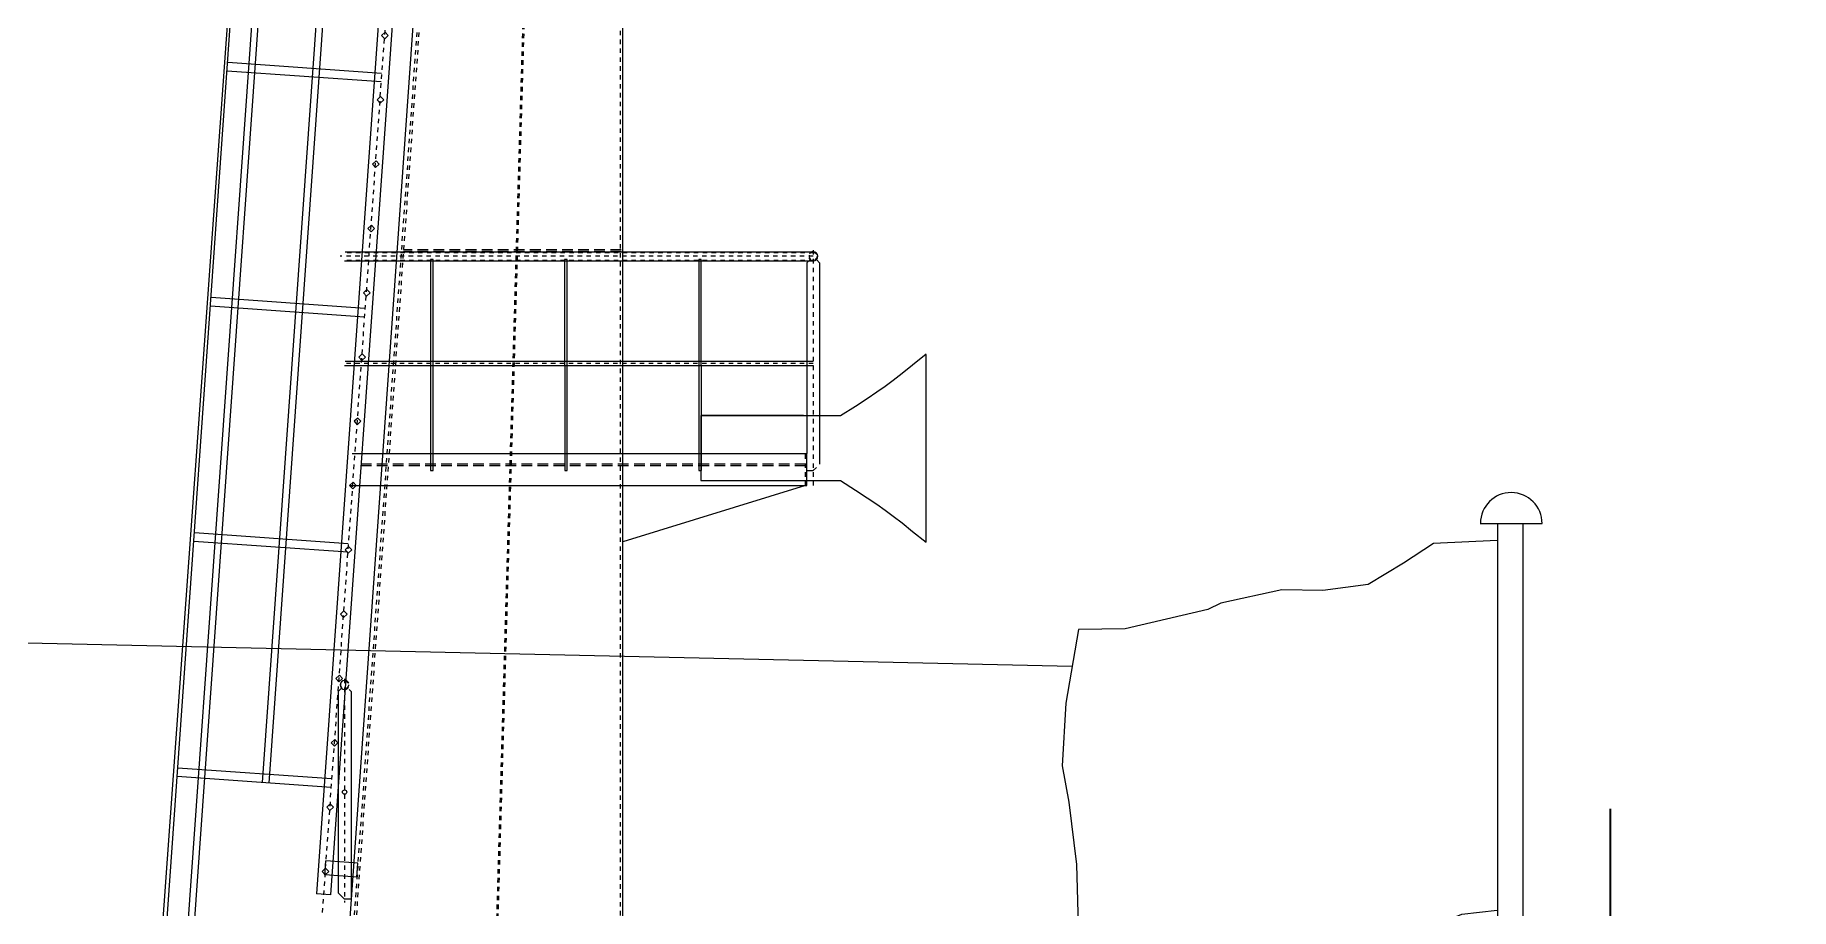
# Model space of a CAD drawing. Header units: millimetres. Extents: x -4 to 3776, y -4 to 4079.
# Drawn here: x 672.95 to 712.45, y 538.21 to 557.87 of the extents above; entities that cross this region are included whole.
import ezdxf
from ezdxf import colors
from ezdxf.entities.mleader import LeaderData, LeaderLine
from ezdxf.math import Vec2, Vec3

# ---------------------------------------------------------------- set-up
doc = ezdxf.new("R2010")
doc.units = ezdxf.units.MM
for name, pattern in [('CENTER', [2, 1.25, -0.25, 0.25, -0.25]), ('DASHDOT', [1, 0.5, -0.25, 0, -0.25]), ('DASHED', [0.75, 0.5, -0.25]), ('HIDDEN', [0.375, 0.25, -0.125])]:
    doc.linetypes.add(name, pattern=pattern)
for name, color, linetype in [('1', 7, 'Continuous'), ('BK_kedu', 255, 'Continuous'), ('CENTER', 1, 'DASHDOT'), ('FURN', 4, 'Continuous'), ('HIDDEN', 6, 'HIDDEN'), ('MAIN', 3, 'Continuous'), ('ROTATEDREFERENCEFRAME', 7, 'Continuous')]:
    doc.layers.add(name, color=color, linetype=linetype)
doc.layers.add('3', color=3, linetype='CENTER', lineweight=13)
doc.styles.get("Standard").update_dxf_attribs({"font": 'arial.ttf'})

# ---------------------------------------------------------------- blocks, each defined once
blk = doc.blocks.new('chuan tou qi')
at = {"color": 4}
for p, q in [((1.946, 32.322), (3.339, 32.322)), ((2.342, 0.765), (2.34, 32.322)), ((2.909, 32.322), (2.911, 0.765)), ((0.895, 31.871), (0.223, 31.428)), ((2.33, 31.94), (0.895, 31.871)), ((0.223, 31.428), (-0.573, 30.952)), ((-2.517, 30.829), (-3.888, 30.53)), ((-1.59, 30.813), (-2.517, 30.829)), ((-0.573, 30.952), (-1.59, 30.813)), ((-3.888, 30.53), (-4.179, 30.386)), ((-4.179, 30.386), (-6.041, 29.956)), ((-7.091, 29.939), (-7.374, 28.281)), ((-6.041, 29.956), (-7.091, 29.939)), ((-7.374, 28.281), (-7.46, 26.874)), ((-7.46, 26.874), (-7.308, 26.057)), ((-7.308, 26.057), (-7.132, 24.653)), ((-7.132, 24.653), (-7.091, 23.016)), ((0.109, 22.957), (1.536, 23.536)), ((1.536, 23.536), (2.33, 23.626)), ((-7.091, 23.016), (-7.341, 22.224)), ((-2.361, 22.826), (-1.036, 23.048)), ((-1.036, 23.048), (0.109, 22.957)), ((-3.715, 22.465), (-2.361, 22.826)), ((-7.341, 22.224), (-7.751, 21.785)), ((-5.22, 21.932), (-3.715, 22.465)), ((-7.751, 21.785), (-5.22, 21.932))]:
    blk.add_line(p, q, dxfattribs=at)
blk.add_arc((2.645, 32.324), 0.694, 359.7968, 179.7968, dxfattribs=at)
at = {"layer": 'FURN'}
for p, q in [((0, 0), (0, 5.326)), ((8.25, 5.326), (0, 5.326)), ((8.25, 0.229), (8.25, 5.326)), ((0, 3.184), (8.25, 3.184)), ((8.25, 1.041), (0, 1.041))]:
    blk.add_line(p, q, dxfattribs=at)
blk = doc.blocks.new('A$C71295E21')
at = {"color": 4}
for p, q in [((-12010, 100.1), (-12010, 12000.1)), ((-14344.2, 2352.6), (-13657.3, 11867.9)), ((-14322.6, 2351), (-13648.2, 11867.2)), ((-14222.9, 2344), (-13598, 11161.8)), ((-14193, 2341.8), (-13568, 11159.7)), ((-13690.4, 5614.5), (-13298.7, 11140.6)), ((-13660.4, 5612.4), (-13268.8, 11138.5)), ((-13118.4, 9115.5), (-13134.9, 9100.1)), ((-13134.9, 9100.1), (-13120.3, 9084.4)), ((-13120.3, 9084.4), (-13103.8, 9100.1)), ((-13103.8, 9100.1), (-13118.4, 9115.5)), ((-13137.9, 8883.6), (-13856.1, 8934.5)), ((-13135, 8923.5), (-13853.2, 8974.4)), ((-13139.8, 8815.5), (-13156.3, 8800.1)), ((-13156.3, 8800.1), (-13141.7, 8784.4)), ((-13141.7, 8784.4), (-13125.2, 8800.1)), ((-13125.2, 8800.1), (-13139.8, 8815.5)), ((-13161.2, 8515.5), (-13177.6, 8500.1)), ((-13177.6, 8500.1), (-13163, 8484.4)), ((-13163, 8484.4), (-13146.6, 8500.1)), ((-13146.6, 8500.1), (-13161.2, 8515.5)), ((-13182.5, 8215.5), (-13199, 8200.1)), ((-13199, 8200.1), (-13184.4, 8184.4)), ((-13184.4, 8184.4), (-13167.9, 8200.1)), ((-13167.9, 8200.1), (-13182.5, 8215.5)), ((-13307.8, 8049.2), (-11121.5, 8049.1)), ((-13304.9, 8091.3), (-11121.5, 8091.3)), ((-12895, 8055.2), (-12907, 8055.2)), ((-12907, 8055.2), (-12906.5, 7070.2)), ((-12894.5, 7070.2), (-12895, 8055.2)), ((-12269.2, 8055.2), (-12281.2, 8055.2)), ((-12281.2, 8055.2), (-12280.7, 7070.2)), ((-12268.7, 7070.2), (-12269.2, 8055.2)), ((-11643.5, 8055.2), (-11655.5, 8055.2)), ((-11655.5, 8055.2), (-11654.9, 7070.2)), ((-11642.9, 7070.2), (-11643.5, 8055.2)), ((-11151.5, 8040.2), (-11151.5, 7150.2)), ((-11091.5, 8040.2), (-11091.5, 7100.2)), ((-13212.8, 7826.3), (-13931, 7877.2)), ((-13203.9, 7915.5), (-13220.4, 7900.1)), ((-13220.4, 7900.1), (-13205.8, 7884.4)), ((-13205.8, 7884.4), (-13189.3, 7900.1)), ((-13189.3, 7900.1), (-13203.9, 7915.5)), ((-13215.6, 7786.4), (-13933.8, 7837.3)), ((-13307.7, 7560.4), (-11121.5, 7560.2)), ((-13305.8, 7580.2), (-11121.5, 7580.2)), ((-13225.3, 7615.5), (-13241.7, 7600.1)), ((-13241.7, 7600.1), (-13227.1, 7584.4)), ((-13227.1, 7584.4), (-13210.7, 7600.1)), ((-13210.7, 7600.1), (-13225.3, 7615.5)), ((-10595.2, 7041.6), (-10595.2, 7611.6)), ((-13246.7, 7315.5), (-13263.1, 7300.1)), ((-13263.1, 7300.1), (-13248.5, 7284.4)), ((-13248.5, 7284.4), (-13232, 7300.1)), ((-13232, 7300.1), (-13246.7, 7315.5)), ((-11646.2, 7326.6), (-11646.2, 7024.1)), ((-11166.2, 7326.6), (-11646.2, 7326.6)), ((-11646.2, 7326.6), (-10994.5, 7326.6)), ((-13272.1, 7150.2), (-11151.5, 7150.2)), ((-11151.5, 7000.2), (-11151.5, 7150.2)), ((-12906.5, 7070.2), (-12894.5, 7070.2)), ((-12280.7, 7070.2), (-12268.7, 7070.2)), ((-11654.9, 7070.2), (-11642.9, 7070.2)), ((-13268, 7015.5), (-13284.5, 7000.1)), ((-13284.5, 7000.1), (-13269.9, 6984.4)), ((-13282.8, 7000.2), (-11151.5, 7000.2)), ((-13269.9, 6984.4), (-13253.4, 7000.1)), ((-13253.4, 7000.1), (-13268, 7015.5)), ((-11646.2, 7024.1), (-10994.5, 7024.1)), ((-10595.2, 6735.6), (-10595.2, 7041.6)), ((-13293.4, 6689.1), (-14011.6, 6740)), ((-13290.6, 6729), (-14008.8, 6779.9)), ((-13289.4, 6715.5), (-13305.8, 6700.1)), ((-13305.8, 6700.1), (-13291.2, 6684.4)), ((-13291.2, 6684.4), (-13274.8, 6700.1)), ((-13274.8, 6700.1), (-13289.4, 6715.5)), ((-13310.8, 6415.5), (-13327.2, 6400.1)), ((-13327.2, 6400.1), (-13312.6, 6384.4)), ((-13312.6, 6384.4), (-13296.1, 6400.1)), ((-13296.1, 6400.1), (-13310.8, 6415.5)), ((-13332.1, 6115.5), (-13348.6, 6100.1)), ((-13348.6, 6100.1), (-13334, 6084.4)), ((-13334, 6084.4), (-13317.5, 6100.1)), ((-13317.5, 6100.1), (-13332.1, 6115.5)), ((-13337.8, 6040.4), (-13337.8, 5100.4)), ((-13277.8, 6040.4), (-13277.8, 5580.4)), ((-13353.5, 5815.5), (-13369.9, 5800.1)), ((-13369.9, 5800.1), (-13355.3, 5784.4)), ((-13355.3, 5784.4), (-13338.9, 5800.1)), ((-13338.9, 5800.1), (-13353.5, 5815.5)), ((-13368.3, 5631.8), (-14086.5, 5682.7)), ((-13371.2, 5591.9), (-14089.3, 5642.8)), ((-13374.9, 5515.5), (-13391.3, 5500.1)), ((-13391.3, 5500.1), (-13376.7, 5484.4)), ((-13376.7, 5484.4), (-13360.3, 5500.1)), ((-13360.3, 5500.1), (-13374.9, 5515.5)), ((-13277.8, 5560.4), (-13277.8, 5070.4)), ((-13400, 5184.2), (-13395.5, 5249)), ((-13245.8, 5238.4), (-13395.5, 5249)), ((-13396.2, 5215.5), (-13412.7, 5200.1)), ((-13412.7, 5200.1), (-13398.1, 5184.4)), ((-13250.4, 5173.5), (-13400, 5184.2)), ((-13398.1, 5184.4), (-13381.6, 5200.1)), ((-13381.6, 5200.1), (-13396.2, 5215.5)), ((-13250.4, 5173.5), (-13245.8, 5238.4)), ((-13374.1, 5090.4), (-13438.9, 5095))]:
    blk.add_line(p, q, dxfattribs=at)
at = {"color": 4, "linetype": 'CENTER', "ltscale": 0.2}
for p, q in [((-11121.5, 8070.2), (-13328.9, 8070.2)), ((-11121.5, 8099.2), (-11121.5, 7000.2)), ((-11121.5, 7570.2), (-13317.8, 7570.2)), ((-13307.8, 6099.4), (-13307.7, 5055.9))]:
    blk.add_line(p, q, dxfattribs=at)
at = {"color": 4, "linetype": 'DASHED', "ltscale": 0.5}
blk.add_line((-13296.2, 8088), (-11121.5, 8088.1), dxfattribs=at)
at = {"color": 4, "linetype": 'Continuous'}
for p, q in [((-11151.5, 7580.2), (-11151.5, 7560.2)), ((-13277.8, 5580.4), (-13277.8, 5560.4))]:
    blk.add_line(p, q, dxfattribs=at)
at = {"color": 4}
for points in [[(-10994.5, 7326.6), (-10924.4, 7371.6), (-10869.4, 7407.3), (-10824.8, 7437.1), (-10786.1, 7464.3), (-10748.4, 7492.3), (-10707.2, 7524.6), (-10657.7, 7564.4), (-10595.2, 7615.1)], [(-10994.5, 7024.1), (-10924.4, 6979.1), (-10869.4, 6943.4), (-10824.8, 6913.6), (-10786.1, 6886.4), (-10748.4, 6858.4), (-10707.2, 6826.1), (-10657.7, 6786.3), (-10595.2, 6735.6)]]:
    blk.add_lwpolyline(points, dxfattribs=at)
at = {"color": 4, "linetype": 'HIDDEN', "ltscale": 50}
blk.add_circle((-11121.5, 8070.2), 17.9, dxfattribs=at)
at = {"color": 4, "linetype": 'DASHED', "ltscale": 0.1}
blk.add_circle((-13307.8, 6070.4), 17.9, dxfattribs=at)
at = {"color": 4, "linetype": 'HIDDEN', "ltscale": 50}
blk.add_arc((-11121.5, 8070.2), 21.1, 90, 270, dxfattribs=at)
at = {"color": 4, "linetype": 'DASHED', "ltscale": 0.5}
blk.add_arc((-13307.8, 6070.4), 21.1, 270, 90, dxfattribs=at)
at = {"layer": '1', "color": 4}
for p, q in [((-11151.5, 8040.2), (-11142.6, 8049.1)), ((-11091.5, 8040.2), (-11106.6, 8055.2)), ((-11151.5, 7070.2), (-11121.5, 7070.2)), ((-13337.8, 6040.4), (-13322.7, 6055.4)), ((-13277.8, 6040.4), (-13286.7, 6049.2)), ((-13307.8, 5070.4), (-13337.8, 5100.4)), ((-13277.8, 5070.4), (-13307.8, 5070.4))]:
    blk.add_line(p, q, dxfattribs=at)
blk.add_circle((-13307.8, 5570.4), 10, dxfattribs=at)
for centre, start, end in [((-11121.5, 8070.2), 270, 90), ((-13307.8, 6070.4), 90, 270)]:
    blk.add_arc(centre, 21.1, start, end, dxfattribs=at)
at = {"layer": '3', "color": 4}
blk.add_line((-11121.5, 7070.2), (-11091.5, 7100.2), dxfattribs=at)
at = {"layer": 'CENTER', "color": 4, "linetype": 'CENTER'}
blk.add_line((-12909.6, 12104.7), (-13759.6, 110.7), dxfattribs=at)
at = {"layer": 'CENTER', "color": 4, "linetype": 'ByBlock'}
for p, q in [((-12780, 12094.1), (-13629.9, 101.5)), ((-13105.7, 9797.9), (-13438.9, 5095)), ((-13040.8, 9793.3), (-13374.1, 5090.4))]:
    blk.add_line(p, q, dxfattribs=at)
at = {"layer": 'CENTER', "color": 4, "linetype": 'DASHED'}
for p, q in [((-12760, 12094.1), (-13610, 100.1)), ((-12749.9, 12094.1), (-13600, 99.4)), ((-12391, 12094.1), (-12741.6, 100.1)), ((-12385, 12094.1), (-12735.5, 100.1)), ((-12020, 100.1), (-12020, 12094.1)), ((-11157.5, 7000.2), (-11157.5, 7150.2))]:
    blk.add_line(p, q, dxfattribs=at)
at = {"layer": 'CENTER', "color": 4, "linetype": 'DASHED', "ltscale": 0.5}
blk.add_line((-13296.8, 8052.3), (-11121.5, 8052.3), dxfattribs=at)
at = {"layer": 'Defpoints', "color": 4, "linetype": 'ByBlock'}
for p in [(-11130, 8051), (-11121.5, 8070.2), (-13020.8, 6070.2), (-13012.3, 6051)]:
    blk.add_point(p, dxfattribs=at)
at = {"layer": 'HIDDEN', "color": 4, "linetype": 'DASHED', "ltscale": 100}
for p, q in [((-12018, 8092.1), (-13033.6, 8092.1)), ((-12018, 8100.1), (-13033, 8100.1)), ((-11157.5, 7092.1), (-13246.2, 7092.1)), ((-11157.5, 7100.1), (-13245.6, 7100.1))]:
    blk.add_line(p, q, dxfattribs=at)
at = {"layer": 'MAIN', "color": 4, "linetype": 'Continuous'}
blk.add_line((-11157.5, 7000.2), (-12010, 6738.4), dxfattribs=at)

msp = doc.modelspace()

# ---------------------------------------------------------------- linework, layer by layer
at = {"color": 4, "lineweight": 25}
msp.add_line((303.447, 552.51), (696.278, 543.67), dxfattribs=at)
at = {"layer": 'ROTATEDREFERENCEFRAME', "color": 255}
for p, q in [((708.372, 540.46), (708.372, 436.46)), ((708.388, 540.46), (708.388, 436.46))]:
    msp.add_line(p, q, dxfattribs=at)

# ---------------------------------------------------------------- block references
at = {"color": 40, "linetype": 'ByBlock', "xscale": 0.004821426520026097, "yscale": 0.004821426520026097, "zscale": 0.004821426520026097}
msp.add_blockref('A$C71295E21', (744.076, 513.983), dxfattribs=at)
at = {"color": 4, "lineweight": 25}
msp.add_blockref('chuan tou qi', (703.511, 514.559), dxfattribs=at)

# ---------------------------------------------------------------- leaders
at = {"layer": 'BK_kedu'}
ml = msp.add_multileader_mtext('Standard', dxfattribs=at)
ml.set_content('', color=256)
ml.set_leader_properties()
ml.build(insert=Vec2(0, 0))
ml.multileader.update_dxf_attribs({"text_right_attachment_type": 6, "dogleg_length": 0.36, "arrow_head_size": 0.18})
ctx = ml.context
ctx.base_point, ctx.char_height, ctx.arrow_head_size, ctx.landing_gap_size, ctx.plane_origin = Vec3(3775.999, 4079.328), 0.18, 0.18, 0.09, Vec3(3774.639, 4079.328)
ctx.right_attachment = 6
notes = []
notes.append((ctx, [(0, (0, 0, 0), (0, 0), (1, 0), 1, [])]))
ctx.mtext.insert, ctx.mtext.flow_direction = Vec3(3776.089, 4079.418), 5
for ctx, leaders in notes:
    for number, flags, end, landing, length, lines in leaders:
        leader = LeaderData()
        leader.index, (leader.has_last_leader_line, leader.has_dogleg_vector, leader.attachment_direction) = number, flags
        leader.last_leader_point, leader.dogleg_vector, leader.dogleg_length = Vec3(end), Vec3(landing), length
        for number, points, colour, breaks in lines:
            line = LeaderLine()
            line.index, line.vertices, line.color, line.breaks = number, Vec3.list(points), colors.encode_raw_color(colour), breaks
            leader.lines.append(line)
        ctx.leaders.append(leader)

doc.saveas('drawing.dxf')
